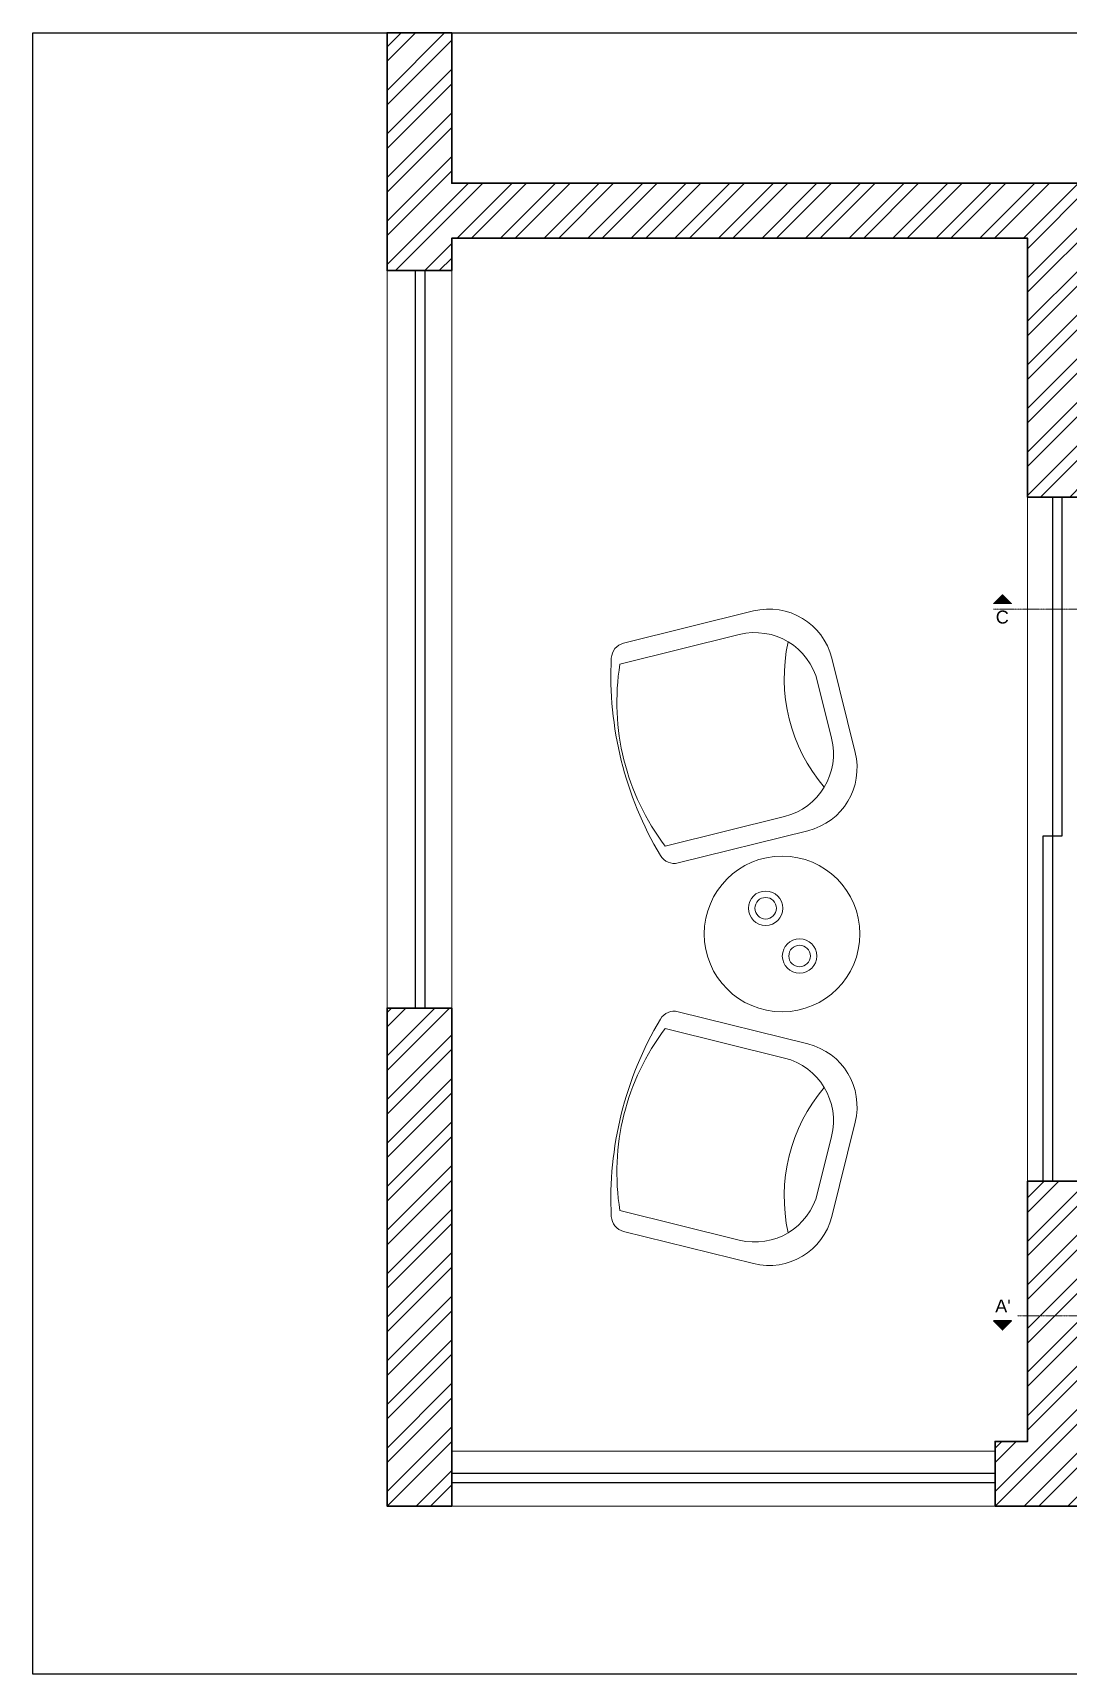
# Model space of a CAD drawing. Header units: millimetres. Extents: x 75500 to 345360, y -224327 to 19532.
# Drawn here: x 199230 to 202431, y -110574 to -105499 of the extents above; entities that cross this region are included whole.
import ezdxf

# ---------------------------------------------------------------- set-up
doc = ezdxf.new("R2010")
doc.units = ezdxf.units.MM
doc.header["$LTSCALE"] = 0.01
doc.linetypes.add('CENTER', pattern=[50.8, 31.75, -6.35, 6.35, -6.35])
doc.layers.add('A- Ele 4', color=250, linetype='Continuous', lineweight=15, true_color=0x333333)
for name, color, linetype, lineweight in [('A- Windows', 150, 'Continuous', 9), ('A-WALL', 7, 'Continuous', 30), ('funiture', 11, 'Continuous', 5), ('furniture section', 7, 'Continuous', 25), ('hatch', 251, 'Continuous', 0), ('Lights', 14, 'Continuous', 20)]:
    doc.layers.add(name, color=color, linetype=linetype, lineweight=lineweight)
doc.styles.add('Arial', font='arial.ttf')

# ---------------------------------------------------------------- blocks, each defined once
blk = doc.blocks.new('jyhtgrefdwas-flat-38-flat-1-flat-1')
at = {"layer": 'Lights', "lineweight": 30, "ltscale": 300}
h = blk.add_hatch(color=256, dxfattribs=at)
h.dxf.hatch_style = 1
h.paths.add_polyline_path([(-27.8, 0), (0, 27.8), (27.8, 0)])
blk.add_lwpolyline([(-27.8, 0), (0, 27.8), (27.8, 0), (-27.8, 0)], dxfattribs=at)

msp = doc.modelspace()

# ---------------------------------------------------------------- hatches: boundary and pattern name
at = {"layer": 'hatch'}
h = msp.add_hatch(dxfattribs=at)
h.set_pattern_fill('ANSI32', color=256, scale=10, angle=180)
h.set_pattern_definition([(225, (200325.58, -106934.01), (67.3519, -67.3519), []), (225, (200280.68, -106934.01), (67.3519, -67.3519), [])])
h.paths.add_polyline_path([(200325.6, -106234), (200325.6, -105498.8), (200525.6, -105498.8), (200525.6, -105964), (205855.6, -105964), (205855.6, -105839), (206025.6, -105839), (206025.6, -105964), (206190.6, -105964), (206190.6, -106134), (202475.6, -106134), (202475.6, -106934), (202305.6, -106934), (202305.6, -106134), (200525.6, -106134), (200525.6, -106234)])
h = msp.add_hatch(dxfattribs=at)
h.set_pattern_fill('ANSI32', color=256, scale=10, angle=180)
h.set_pattern_definition([(225, (202205.58, -110054.01), (67.3519, -67.3519), []), (225, (202160.68, -110054.01), (67.3519, -67.3519), [])])
h.paths.add_polyline_path([(202205.6, -110054), (202205.6, -109854), (202305.6, -109854), (202305.6, -109049), (202475.6, -109049), (202475.6, -109854), (207190.6, -109854), (207190.6, -109064), (207360.6, -109064), (207360.6, -109854), (209825.6, -109854), (209825.6, -107889), (209755.6, -107889), (209755.6, -107719), (210215.6, -107719), (210215.6, -107889), (209995.6, -107889), (209995.6, -109854), (210155.6, -109854), (210155.6, -110054)])
h = msp.add_hatch(dxfattribs=at)
h.set_pattern_fill('ANSI32', color=256, scale=10, angle=180)
h.set_pattern_definition([(225, (200325.58, -110054.01), (67.352, -67.352), []), (225, (200280.68, -110054.01), (67.352, -67.352), [])])
h.paths.add_polyline_path([(200325.6, -108514), (200325.6, -110054), (200525.6, -110054), (200525.6, -108514)])

# ---------------------------------------------------------------- linework, layer by layer
at = {"color": 8, "linetype": 'Continuous', "lineweight": 5}
for p, q in [((200325.6, -106234), (200325.6, -108514)), ((200525.6, -108514), (200525.6, -106234)), ((202305.6, -106934), (202305.6, -109049)), ((200525.6, -109884), (202205.6, -109884)), ((200525.6, -110054), (202205.6, -110054))]:
    msp.add_line(p, q, dxfattribs=at)
at = {"layer": 'A- Ele 4'}
for p, q in [((201056.8, -107386.1), (201458.2, -107286.4)), ((201045.6, -107450.7), (201414.4, -107359.1)), ((201656.7, -107505), (201700.1, -107679.7)), ((201554.2, -107922), (201185.4, -108013.6)), ((201626.9, -107965.8), (201225.5, -108065.4)), ((201626.9, -108625), (201225.5, -108525.3)), ((201554.2, -108668.7), (201185.4, -108577.1)), ((201656.7, -109085.7), (201700.1, -108911)), ((201045.6, -109140.1), (201414.4, -109231.6)), ((201056.8, -109204.7), (201458.2, -109304.3))]:
    msp.add_line(p, q, dxfattribs=at)
for points in [[(201772.8, -107723.5), (201700.5, -107432.3)], [(201772.8, -108867.3), (201700.5, -109158.4)]]:
    msp.add_lwpolyline(points, dxfattribs=at)
for centre, radius in [((201546.8, -108285), 240.6), ((201496, -108205.5), 53.3), ((201496, -108205.5), 33.3), ((201600.9, -108353.2), 53.3), ((201600.9, -108353.2), 33.3)]:
    msp.add_circle(centre, radius, dxfattribs=at)
for centre, radius, start, end in [((201506.4, -107480.5), 200, 13.9466, 103.9466), ((201462.6, -107553.2), 200, 13.9466, 103.9466), ((202073.3, -107494.3), 519.9, 167.5142, 220.379), ((202107, -107485.9), 1089.4, 177.1709, 210.7222), ((201068.9, -107434.6), 50, 103.9466, 177.1709), ((201774.1, -107568.6), 738, 170.8087, 217.0845), ((201506, -107727.9), 200, 283.9466, 13.9466), ((201578.7, -107771.7), 200, 283.9466, 13.9466), ((201213.5, -108016.9), 50, 210.7222, 283.9466), ((202107, -109104.8), 1089.4, 149.2778, 182.8291), ((201213.5, -108573.8), 50, 76.0534, 149.2778), ((201774.1, -109022.2), 738, 142.9155, 189.1913), ((201578.7, -108819.1), 200, 346.0534, 76.0534), ((201506, -108862.8), 200, 346.0534, 76.0534), ((202073.3, -109096.5), 519.9, 139.621, 192.4858), ((201462.6, -109037.5), 200, 256.0534, 346.0534), ((201506.4, -109110.2), 200, 256.0534, 346.0534), ((201068.9, -109156.1), 50, 182.8291, 256.0534)]:
    msp.add_arc(centre, radius, start, end, dxfattribs=at)
at = {"layer": 'A- Windows', "lineweight": 25}
for p, q in [((200412.5, -106234), (200412.5, -108514)), ((200442.1, -106234), (200442.1, -108514)), ((202382.4, -106934), (202382.4, -109049)), ((202412.1, -106934), (202412.1, -107982.4)), ((200525.6, -109951.7), (202205.6, -109951.7)), ((200525.6, -109981.4), (202205.6, -109981.4))]:
    msp.add_line(p, q, dxfattribs=at)
msp.add_lwpolyline([(202412.1, -107982.4), (202352.8, -107982.4), (202352.8, -109049)], dxfattribs=at)
at = {"layer": 'A-WALL'}
for points in [[(200525.6, -105498.8), (200525.6, -105964), (205855.6, -105964), (205855.6, -105839), (206025.6, -105839), (206025.6, -105964), (206190.6, -105964), (206190.6, -106134), (202475.6, -106134), (202475.6, -106934), (202305.6, -106934), (202305.6, -106134), (200525.6, -106134), (200525.6, -106234), (200325.6, -106234), (200325.6, -105498.8)], [(210215.6, -107889), (209995.6, -107889), (209995.6, -109854), (210155.6, -109854), (210155.6, -110054), (202205.6, -110054), (202205.6, -109854), (202305.6, -109854), (202305.6, -109049), (202475.6, -109049), (202475.6, -109854), (207190.6, -109854), (207190.6, -109064), (207190.6, -109854), (207190.6, -109064), (207360.6, -109064), (207360.6, -109854), (209825.6, -109854), (209825.6, -107889), (209755.6, -107889), (209755.6, -107719), (210215.6, -107719)], [(200525.6, -110054), (200525.6, -108514), (200325.6, -108514), (200325.6, -110054)]]:
    msp.add_lwpolyline(points, close=True, dxfattribs=at)
at = {"layer": 'funiture'}
msp.add_line((200525.6, -105964), (203313.6, -105964), dxfattribs=at)
at = {"layer": 'Lights', "linetype": 'CENTER', "ltscale": 10}
msp.add_line((202200.5, -109465.3), (207455.3, -109465.3), dxfattribs=at)

# ---------------------------------------------------------------- block references
msp.add_blockref('jyhtgrefdwas-flat-38-flat-1-flat-1', (202228.3, -107264.7), dxfattribs=at)
at = {"layer": 'Lights', "linetype": 'CENTER', "ltscale": 10, "xscale": -1, "rotation": 180}
msp.add_blockref('jyhtgrefdwas-flat-38-flat-1-flat-1', (202228.3, -109481.3), dxfattribs=at)

# ---------------------------------------------------------------- next in the draw order: texts
at = {"layer": 'Lights', "linetype": 'CENTER', "ltscale": 10, "char_height": 40, "width": 121.795, "style": 'Arial', "bg_fill": 2}
for s, insert, attachment_point in [('C', (202247.8, -107285.1), 3), ("A'", (202253.7, -109455.3), 9)]:
    msp.add_mtext(s, dxfattribs=dict(at, insert=insert, attachment_point=attachment_point))

# ---------------------------------------------------------------- next in the draw order: linework, layer by layer
at = {"layer": 'furniture section'}
msp.add_lwpolyline([(199230.5, -105498.8), (211617.5, -105498.8), (211617.5, -110573.6), (199230.5, -110573.6)], close=True, dxfattribs=at)
at = {"layer": 'Lights', "linetype": 'CENTER', "ltscale": 10}
msp.add_line((202200.5, -107280.7), (207428.9, -107280.7), dxfattribs=at)

doc.saveas('drawing.dxf')
